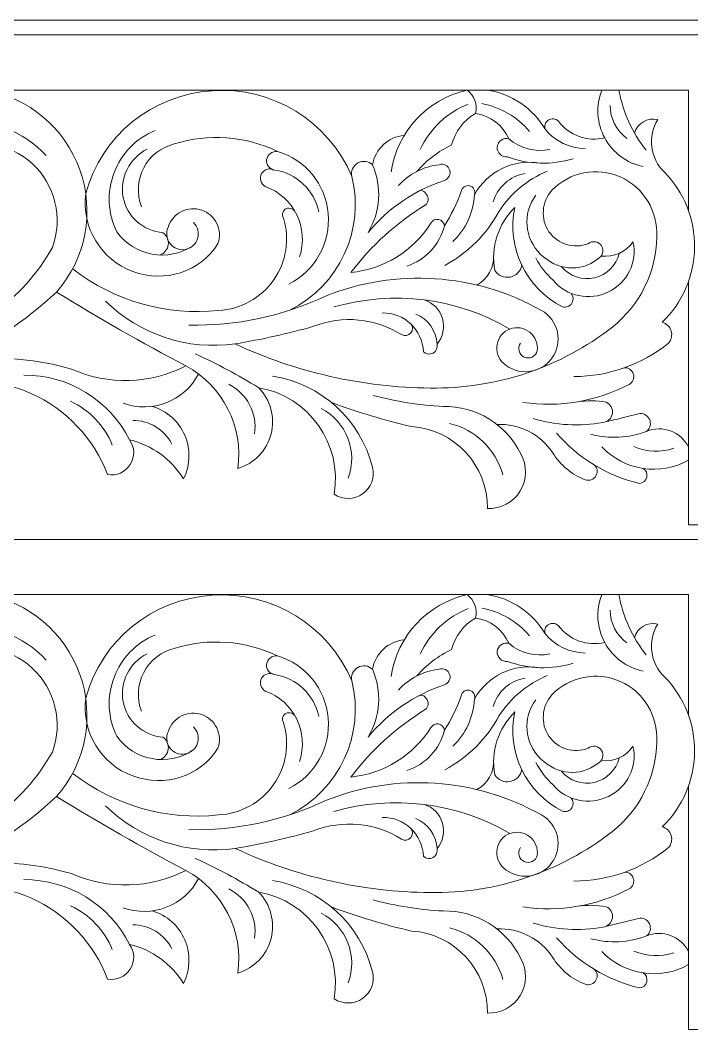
# Model space of a CAD drawing. Header units: millimetres. Extents: x 4332 to 4576, y 671 to 926.
# Drawn here: x 4483.8 to 4529.7, y 856.8 to 926.3 of the extents above; entities that cross this region are included whole.
import ezdxf

# ---------------------------------------------------------------- set-up
doc = ezdxf.new("R2010")
doc.units = ezdxf.units.MM
doc.header["$MEASUREMENT"] = 0
doc.layers.add('SITARA ALL', color=18, linetype='Continuous', true_color=0x000000)

msp = doc.modelspace()

# ---------------------------------------------------------------- linework, layer by layer
at = {"layer": 'SITARA ALL', "lineweight": 9}
for points, knots in [([(4332.3, 926.328), (4332.3, 926.328), (4576.3, 926.328), (4576.3, 926.328), (4576.3, 926.328), (4576.3, 804.328), (4576.3, 804.328), (4576.3, 804.328), (4332.3, 804.328), (4332.3, 804.328), (4332.3, 804.328), (4332.3, 926.328), (4332.3, 926.328)], [0, 0, 0, 0, 0.25, 0.25, 0.25, 0.5, 0.5, 0.5, 0.75, 0.75, 0.75, 1, 1, 1, 1]), ([(4529.529, 908.499), (4529.529, 908.499), (4529.529, 891.837), (4529.529, 891.837), (4529.529, 891.837), (4533.299, 891.837), (4533.299, 891.837), (4533.299, 891.837), (4533.299, 925.328), (4533.299, 925.328), (4533.299, 925.328), (4463.583, 925.328), (4463.583, 925.328), (4463.583, 925.328), (4433.299, 925.328), (4433.299, 925.328), (4433.299, 925.328), (4403.015, 925.328), (4403.015, 925.328), (4403.015, 925.328), (4333.3, 925.328), (4333.3, 925.328), (4333.3, 925.328), (4333.3, 891.837), (4333.3, 891.837), (4333.3, 891.837), (4337.069, 891.837), (4337.069, 891.837), (4337.069, 891.837), (4337.069, 908.499), (4337.069, 908.499)], [0, 0, 0, 0, 0.090909, 0.090909, 0.090909, 0.181818, 0.181818, 0.181818, 0.272727, 0.272727, 0.272727, 0.363636, 0.363636, 0.363636, 0.454545, 0.454545, 0.454545, 0.545455, 0.545455, 0.545455, 0.636364, 0.636364, 0.636364, 0.727273, 0.727273, 0.727273, 0.818182, 0.818182, 0.818182, 1, 1, 1, 1]), ([(4529.529, 913.281), (4529.529, 913.281), (4529.529, 921.559), (4529.529, 921.559), (4529.529, 921.559), (4465.192, 921.559), (4465.192, 921.559), (4463.043, 921.832), (4460.903, 920.996), (4459.511, 919.336)], [0, 0, 0, 0, 0.25, 0.25, 0.25, 0.5, 0.5, 0.5, 1, 1, 1, 1]), ([(4479.094, 902.918), (4481.736, 904.14), (4484.17, 905.77), (4486.305, 907.749), (4488.311, 910.039), (4488.921, 913.235), (4487.899, 916.103), (4486.877, 918.97), (4484.416, 921.054), (4481.414, 921.559), (4480.396, 921.663), (4479.377, 921.379), (4478.56, 920.762), (4476.282, 918.923), (4473.231, 918.348), (4470.439, 919.229), (4470.243, 919.344), (4469.993, 919.306), (4469.841, 919.137), (4469.689, 918.968), (4469.668, 918.726), (4469.804, 918.543), (4470.824, 917.948), (4472.047, 917.81), (4473.175, 918.162)], [0, 0, 0, 0, 0.111111, 0.111111, 0.111111, 0.222222, 0.222222, 0.222222, 0.333333, 0.333333, 0.333333, 0.444444, 0.444444, 0.444444, 0.555556, 0.555556, 0.555556, 0.666667, 0.666667, 0.666667, 0.777778, 0.777778, 0.777778, 1, 1, 1, 1]), ([(4509.678, 915.03), (4510.407, 915.828), (4511.401, 916.336), (4512.476, 916.459), (4512.769, 916.555), (4513.085, 916.397), (4513.185, 916.106), (4513.286, 915.814), (4513.116, 915.49), (4512.826, 915.384), (4510.785, 914.715), (4508.977, 913.48), (4507.611, 911.822), (4508.453, 913.226), (4508.565, 914.95), (4507.911, 916.45), (4507.641, 916.713), (4507.23, 916.764), (4506.904, 916.576), (4506.578, 916.387), (4506.414, 916.018), (4506.506, 915.654), (4504.896, 919.449), (4501.054, 921.804), (4496.941, 921.517), (4492.828, 921.23), (4489.377, 918.462), (4488.311, 914.479), (4487.999, 912.17), (4489.338, 909.955), (4491.529, 909.16), (4493.719, 908.364), (4496.098, 909.094), (4497.342, 911.065), (4497.499, 911.516), (4497.47, 912.011), (4497.261, 912.441), (4497.052, 912.87), (4496.682, 913.198), (4496.23, 913.352), (4495.778, 913.506), (4495.283, 913.473), (4494.855, 913.26), (4494.427, 913.048), (4494.103, 912.675), (4493.953, 912.222), (4493.767, 911.857), (4493.803, 911.419), (4494.046, 911.09), (4494.288, 910.76), (4494.691, 910.595), (4495.094, 910.664), (4495.497, 910.734), (4495.827, 911.024), (4495.946, 911.416), (4496.065, 911.807), (4495.957, 912.228), (4495.66, 912.51)], [0, 0, 0, 0, 0.05, 0.05, 0.05, 0.1, 0.1, 0.1, 0.15, 0.15, 0.15, 0.2, 0.2, 0.2, 0.25, 0.25, 0.25, 0.3, 0.3, 0.3, 0.35, 0.35, 0.35, 0.4, 0.4, 0.4, 0.45, 0.45, 0.45, 0.5, 0.5, 0.5, 0.55, 0.55, 0.55, 0.6, 0.6, 0.6, 0.65, 0.65, 0.65, 0.7, 0.7, 0.7, 0.75, 0.75, 0.75, 0.8, 0.8, 0.8, 0.85, 0.85, 0.85, 0.9, 0.9, 0.9, 1, 1, 1, 1]), ([(4509.186, 915.965), (4509.594, 918.72), (4511.657, 920.942), (4514.373, 921.559), (4514.872, 921.192), (4515.1, 920.559), (4514.95, 919.958), (4514.142, 919.488), (4513.556, 918.714), (4513.323, 917.808), (4512.414, 917.376), (4511.606, 916.759), (4510.947, 915.998)], [0, 0, 0, 0, 0.2, 0.2, 0.2, 0.4, 0.4, 0.4, 0.6, 0.6, 0.6, 1, 1, 1, 1]), ([(4523.593, 921.559), (4523.173, 920.493), (4523.244, 919.296), (4523.789, 918.287), (4524.333, 917.279), (4525.288, 916.564), (4526.411, 916.332)], [0, 0, 0, 0, 0.333333, 0.333333, 0.333333, 1, 1, 1, 1]), ([(4485.594, 917.084), (4484.04, 918.752), (4481.804, 919.611), (4479.533, 919.411), (4477.262, 919.212), (4475.218, 917.99), (4473.978, 916.076)], [0, 0, 0, 0, 0.333333, 0.333333, 0.333333, 1, 1, 1, 1]), ([(4523.786, 918.29), (4522.597, 918.005), (4521.352, 918.454), (4520.618, 919.43), (4520.437, 919.617), (4520.149, 919.647), (4519.933, 919.503), (4519.717, 919.359), (4519.628, 919.099), (4519.731, 918.861), (4520.408, 918.055), (4521.401, 917.582), (4522.454, 917.565)], [0, 0, 0, 0, 0.2, 0.2, 0.2, 0.4, 0.4, 0.4, 0.6, 0.6, 0.6, 1, 1, 1, 1]), ([(4521.684, 901.973), (4524.037, 901.98), (4526.316, 902.786), (4528.149, 904.259), (4528.352, 904.487), (4528.421, 904.803), (4528.332, 905.094), (4528.243, 905.386), (4528.012, 905.609), (4527.717, 905.684), (4529.108, 907.02), (4529.906, 908.857), (4529.935, 910.785), (4529.963, 912.714), (4529.224, 914.566), (4527.873, 915.942), (4526.898, 916.889), (4526.707, 918.385), (4527.41, 919.548), (4526.718, 919.708), (4526.021, 919.302), (4525.821, 918.62)], [0, 0, 0, 0, 0.125, 0.125, 0.125, 0.25, 0.25, 0.25, 0.375, 0.375, 0.375, 0.5, 0.5, 0.5, 0.625, 0.625, 0.625, 0.75, 0.75, 0.75, 1, 1, 1, 1]), ([(4493.041, 918.795), (4491.745, 918.258), (4490.729, 917.209), (4490.234, 915.896), (4489.738, 914.584), (4489.804, 913.132), (4490.422, 911.872), (4491.619, 910.204), (4493.919, 909.781), (4495.628, 910.919)], [0, 0, 0, 0, 0.25, 0.25, 0.25, 0.5, 0.5, 0.5, 1, 1, 1, 1]), ([(4504.234, 913.234), (4503.929, 914.725), (4502.725, 915.865), (4501.219, 916.086), (4500.872, 916.138), (4500.63, 916.455), (4500.671, 916.803), (4500.712, 917.15), (4501.062, 917.398), (4501.411, 917.367), (4499.207, 918.426), (4496.686, 918.609), (4494.353, 917.88), (4493.453, 917.655), (4492.694, 917.056), (4492.265, 916.235), (4491.836, 915.413), (4491.777, 914.452), (4492.107, 913.586)], [0, 0, 0, 0, 0.142857, 0.142857, 0.142857, 0.285714, 0.285714, 0.285714, 0.428571, 0.428571, 0.428571, 0.571429, 0.571429, 0.571429, 0.714286, 0.714286, 0.714286, 1, 1, 1, 1]), ([(4476.986, 911.268), (4477.657, 909.963), (4479.167, 909.327), (4480.569, 909.758), (4481.972, 910.188), (4482.876, 911.449), (4482.7, 912.906), (4481.691, 912.974), (4480.684, 912.764), (4479.786, 912.298), (4479.997, 912.409), (4480.108, 912.648), (4480.057, 912.881), (4480.006, 913.114), (4479.813, 913.283), (4479.575, 913.295), (4478.548, 913.271), (4477.652, 913.986), (4477.448, 914.993), (4477.243, 915.999), (4477.873, 917.038), (4478.827, 917.417), (4480.762, 918.328), (4483.056, 917.982), (4484.636, 916.54), (4486.216, 915.098), (4486.757, 912.808), (4486.026, 910.798), (4483.996, 907.224), (4480.537, 904.684), (4476.52, 903.815)], [0, 0, 0, 0, 0.090909, 0.090909, 0.090909, 0.181818, 0.181818, 0.181818, 0.272727, 0.272727, 0.272727, 0.363636, 0.363636, 0.363636, 0.454545, 0.454545, 0.454545, 0.545455, 0.545455, 0.545455, 0.636364, 0.636364, 0.636364, 0.727273, 0.727273, 0.727273, 0.818182, 0.818182, 0.818182, 1, 1, 1, 1]), ([(4520.046, 917.501), (4519.046, 917.3), (4518.008, 917.568), (4517.229, 918.228), (4517.048, 918.276), (4516.855, 918.241), (4516.703, 918.133), (4516.55, 918.024), (4516.454, 917.855), (4516.439, 917.668), (4516.425, 917.482), (4516.495, 917.299), (4516.629, 917.168), (4516.764, 917.038), (4516.948, 916.974), (4517.134, 916.995), (4518.578, 916.46), (4520.157, 916.416), (4521.629, 916.868)], [0, 0, 0, 0, 0.142857, 0.142857, 0.142857, 0.285714, 0.285714, 0.285714, 0.428571, 0.428571, 0.428571, 0.571429, 0.571429, 0.571429, 0.714286, 0.714286, 0.714286, 1, 1, 1, 1]), ([(4493.386, 910.284), (4493.688, 910.398), (4493.902, 910.669), (4493.943, 910.989), (4493.983, 911.309), (4493.848, 911.623), (4493.584, 911.809), (4492.238, 911.912), (4491.125, 912.9), (4490.862, 914.224), (4490.599, 915.549), (4491.294, 916.908), (4492.498, 917.519)], [0, 0, 0, 0, 0.2, 0.2, 0.2, 0.4, 0.4, 0.4, 0.6, 0.6, 0.6, 1, 1, 1, 1]), ([(4502.181, 908.299), (4503.985, 909.196), (4505.055, 911.108), (4504.876, 913.115), (4504.697, 915.122), (4503.345, 916.803), (4501.411, 917.367)], [0, 0, 0, 0, 0.333333, 0.333333, 0.333333, 1, 1, 1, 1]), ([(4519.371, 916.561), (4517.567, 916.871), (4515.765, 916.01), (4514.876, 914.409), (4514.822, 913.189), (4514.295, 912.037), (4513.407, 911.198)], [0, 0, 0, 0, 0.333333, 0.333333, 0.333333, 1, 1, 1, 1]), ([(4519.068, 914.373), (4518.152, 913.13), (4518.298, 911.401), (4519.409, 910.328), (4520.52, 909.256), (4522.097, 909.055), (4523.307, 910.015), (4523.468, 910.089), (4523.589, 910.23), (4523.64, 910.4), (4523.69, 910.57), (4523.666, 910.753), (4523.572, 910.904), (4523.478, 911.054), (4523.323, 911.157), (4523.148, 911.186), (4522.973, 911.216), (4522.794, 911.169), (4522.657, 911.057), (4521.682, 910.68), (4520.575, 911.018), (4519.978, 911.876), (4519.381, 912.733), (4519.48, 913.925), (4520.171, 914.709), (4521.388, 915.961), (4523.254, 916.326), (4524.853, 915.624), (4526.451, 914.921), (4527.442, 913.26), (4527.342, 911.517), (4527.307, 909.116), (4526.195, 906.855), (4524.315, 905.36), (4520.759, 902.59), (4516.36, 901.118), (4511.853, 901.188), (4507.241, 901.232), (4502.691, 902.264), (4498.511, 904.211), (4500.321, 904.506), (4502.113, 904.906), (4503.876, 905.409), (4505.861, 906.184), (4508.098, 905.973), (4509.904, 904.842), (4510.115, 904.714), (4510.387, 904.763), (4510.539, 904.957), (4510.691, 905.151), (4510.699, 905.4), (4510.524, 905.573)], [0, 0, 0, 0, 0.055556, 0.055556, 0.055556, 0.111111, 0.111111, 0.111111, 0.166667, 0.166667, 0.166667, 0.222222, 0.222222, 0.222222, 0.277778, 0.277778, 0.277778, 0.333333, 0.333333, 0.333333, 0.388889, 0.388889, 0.388889, 0.444444, 0.444444, 0.444444, 0.5, 0.5, 0.5, 0.555556, 0.555556, 0.555556, 0.611111, 0.611111, 0.611111, 0.666667, 0.666667, 0.666667, 0.722222, 0.722222, 0.722222, 0.777778, 0.777778, 0.777778, 0.833333, 0.833333, 0.833333, 0.888889, 0.888889, 0.888889, 1, 1, 1, 1]), ([(4502.919, 910.157), (4503.578, 912.132), (4502.539, 914.269), (4500.577, 914.964), (4500.426, 915.048), (4500.315, 915.189), (4500.269, 915.355), (4500.223, 915.521), (4500.245, 915.699), (4500.331, 915.849), (4500.417, 915.999), (4500.558, 916.108), (4500.725, 916.153), (4500.892, 916.197), (4501.07, 916.173), (4501.219, 916.086)], [0, 0, 0, 0, 0.166667, 0.166667, 0.166667, 0.333333, 0.333333, 0.333333, 0.5, 0.5, 0.5, 0.666667, 0.666667, 0.666667, 1, 1, 1, 1]), ([(4512.859, 909.575), (4514.433, 910.424), (4515.724, 911.714), (4516.572, 913.289), (4517.371, 914.502), (4518.511, 915.452), (4519.848, 916.019)], [0, 0, 0, 0, 0.333333, 0.333333, 0.333333, 1, 1, 1, 1]), ([(4510.268, 909.53), (4511.538, 909.948), (4512.505, 910.987), (4512.828, 912.285), (4512.804, 912.498), (4512.644, 912.672), (4512.434, 912.713), (4512.223, 912.754), (4512.013, 912.659), (4511.91, 912.47), (4510.701, 910.558), (4508.677, 909.308), (4506.426, 909.082), (4507.821, 910.925), (4509.55, 912.49), (4511.522, 913.696), (4511.743, 913.877), (4511.782, 914.201), (4511.609, 914.429), (4511.436, 914.657), (4511.256, 914.778), (4511.021, 914.614)], [0, 0, 0, 0, 0.125, 0.125, 0.125, 0.25, 0.25, 0.25, 0.375, 0.375, 0.375, 0.5, 0.5, 0.5, 0.625, 0.625, 0.625, 0.75, 0.75, 0.75, 1, 1, 1, 1]), ([(4514.876, 914.409), (4514.921, 914.533), (4514.911, 914.67), (4514.849, 914.786), (4514.787, 914.903), (4514.679, 914.987), (4514.551, 915.018), (4514.423, 915.049), (4514.288, 915.024), (4514.179, 914.95), (4514.071, 914.875), (4513.999, 914.758), (4513.982, 914.627), (4513.684, 913.807), (4513.297, 913.021), (4512.828, 912.285)], [0, 0, 0, 0, 0.166667, 0.166667, 0.166667, 0.333333, 0.333333, 0.333333, 0.5, 0.5, 0.5, 0.666667, 0.666667, 0.666667, 1, 1, 1, 1]), ([(4487.446, 909.313), (4490.271, 907.124), (4493.831, 906.114), (4497.384, 906.497), (4498.891, 906.572), (4500.278, 907.337), (4501.146, 908.571), (4502.013, 909.805), (4502.266, 911.361), (4501.827, 912.803), (4501.699, 913.007), (4501.75, 913.274), (4501.945, 913.415), (4502.139, 913.556), (4502.444, 913.475), (4502.597, 913.289)], [0, 0, 0, 0, 0.166667, 0.166667, 0.166667, 0.333333, 0.333333, 0.333333, 0.5, 0.5, 0.5, 0.666667, 0.666667, 0.666667, 1, 1, 1, 1]), ([(4518.12, 909.589), (4518.047, 909.179), (4517.729, 908.856), (4517.321, 908.776), (4516.912, 908.696), (4516.491, 908.882), (4516.269, 909.235), (4515.981, 910.809), (4516.497, 912.424), (4517.644, 913.541), (4517.065, 910.797), (4518.403, 908.01), (4520.907, 906.749), (4521.147, 906.675), (4521.407, 906.772), (4521.54, 906.984), (4521.674, 907.197), (4521.654, 907.466), (4521.484, 907.65)], [0, 0, 0, 0, 0.142857, 0.142857, 0.142857, 0.285714, 0.285714, 0.285714, 0.428571, 0.428571, 0.428571, 0.571429, 0.571429, 0.571429, 0.714286, 0.714286, 0.714286, 1, 1, 1, 1]), ([(4519.079, 910.086), (4519.375, 909.507), (4519.774, 908.988), (4520.258, 908.555), (4521.187, 907.45), (4522.75, 907.123), (4524.043, 907.763), (4525.336, 908.403), (4526.038, 909.781), (4525.722, 911.188), (4525.241, 910.478), (4524.399, 910.101), (4523.549, 910.214)], [0, 0, 0, 0, 0.2, 0.2, 0.2, 0.4, 0.4, 0.4, 0.6, 0.6, 0.6, 1, 1, 1, 1]), ([(4520.839, 909.477), (4521.388, 908.82), (4522.26, 908.529), (4523.094, 908.725), (4523.927, 908.921), (4524.576, 909.559), (4524.774, 910.392)], [0, 0, 0, 0, 0.333333, 0.333333, 0.333333, 1, 1, 1, 1]), ([(4518.03, 904.261), (4517.918, 904.105), (4517.881, 903.907), (4517.93, 903.722), (4517.979, 903.536), (4518.108, 903.383), (4518.282, 903.302), (4518.456, 903.222), (4518.658, 903.224), (4518.831, 903.307), (4519.003, 903.391), (4519.13, 903.546), (4519.176, 903.732), (4519.24, 904.217), (4519.046, 904.701), (4518.663, 905.006), (4518.281, 905.312), (4517.771, 905.396), (4517.312, 905.225), (4516.853, 905.055), (4516.517, 904.657), (4516.426, 904.176), (4516.336, 903.695), (4516.501, 903.205), (4516.866, 902.879), (4517.34, 902.453), (4517.972, 902.249), (4518.606, 902.318), (4519.239, 902.386), (4519.811, 902.718), (4520.183, 903.236), (4520.554, 903.753), (4520.688, 904.404), (4520.551, 905.026), (4520.413, 905.648), (4520.021, 906.181), (4519.466, 906.493), (4514.944, 909.043), (4509.515, 909.406), (4504.696, 907.475), (4501.777, 906.101), (4498.579, 905.423), (4495.354, 905.492)], [0, 0, 0, 0, 0.066667, 0.066667, 0.066667, 0.133333, 0.133333, 0.133333, 0.2, 0.2, 0.2, 0.266667, 0.266667, 0.266667, 0.333333, 0.333333, 0.333333, 0.4, 0.4, 0.4, 0.466667, 0.466667, 0.466667, 0.533333, 0.533333, 0.533333, 0.6, 0.6, 0.6, 0.666667, 0.666667, 0.666667, 0.733333, 0.733333, 0.733333, 0.8, 0.8, 0.8, 0.866667, 0.866667, 0.866667, 1, 1, 1, 1]), ([(4512.327, 904.196), (4512.734, 904.68), (4512.872, 905.335), (4512.693, 905.942), (4512.515, 906.549), (4512.05, 907.024), (4511.446, 907.211)], [0, 0, 0, 0, 0.333333, 0.333333, 0.333333, 1, 1, 1, 1]), ([(4508.579, 906.323), (4510.079, 906.354), (4511.328, 905.175), (4511.388, 903.675), (4511.565, 903.497), (4511.839, 903.459), (4512.058, 903.582), (4512.277, 903.706), (4512.388, 903.952), (4512.327, 904.196), (4512.276, 905.106), (4511.707, 905.906), (4510.862, 906.251)], [0, 0, 0, 0, 0.2, 0.2, 0.2, 0.4, 0.4, 0.4, 0.6, 0.6, 0.6, 1, 1, 1, 1]), ([(4501.063, 902.009), (4504.389, 901.491), (4507.085, 899.034), (4507.913, 895.771), (4508.082, 895.084), (4507.814, 894.363), (4507.236, 893.953), (4506.659, 893.544), (4505.877, 893.537), (4505.285, 893.924), (4505.869, 897.364), (4503.565, 900.626), (4500.126, 901.215), (4500.942, 900.383), (4501.264, 899.184), (4500.976, 898.054), (4500.687, 896.924), (4499.819, 896.024), (4498.704, 895.684), (4499.099, 898.537), (4497.685, 901.333), (4495.152, 902.702), (4492.71, 901.454), (4489.834, 901.374), (4487.326, 902.483), (4483.876, 903.504), (4480.199, 903.451), (4476.781, 902.327)], [0, 0, 0, 0, 0.1, 0.1, 0.1, 0.2, 0.2, 0.2, 0.3, 0.3, 0.3, 0.4, 0.4, 0.4, 0.5, 0.5, 0.5, 0.6, 0.6, 0.6, 0.7, 0.7, 0.7, 0.8, 0.8, 0.8, 1, 1, 1, 1]), ([(4518.189, 900.205), (4520.682, 899.841), (4523.225, 900.273), (4525.457, 901.441), (4525.715, 901.578), (4525.837, 901.881), (4525.745, 902.158), (4525.654, 902.435), (4525.4, 902.61), (4525.111, 902.566)], [0, 0, 0, 0, 0.25, 0.25, 0.25, 0.5, 0.5, 0.5, 1, 1, 1, 1]), ([(4456.912, 898.628), (4461.337, 899.084), (4465.754, 897.661), (4469.083, 894.71), (4469.266, 894.629), (4469.477, 894.64), (4469.65, 894.741), (4469.823, 894.841), (4469.937, 895.017), (4469.957, 895.216), (4470.602, 894.406), (4471.548, 893.892), (4472.579, 893.792), (4473.61, 893.692), (4474.633, 894.01), (4475.422, 894.681), (4473.82, 897.001), (4471.321, 898.542), (4468.528, 898.931), (4469.552, 899.472), (4470.707, 899.716), (4471.862, 899.636), (4475.291, 899.915), (4478.401, 897.612), (4479.141, 894.252), (4480.54, 895.172), (4481.141, 896.921), (4480.603, 898.507), (4480.065, 900.093), (4478.591, 901.119), (4476.921, 900.998), (4479.385, 901.959), (4482.13, 901.895), (4484.547, 900.821), (4486.963, 899.748), (4488.856, 897.741), (4489.795, 895.269), (4490.404, 895.163), (4491.017, 895.436), (4491.345, 895.96), (4491.673, 896.484), (4491.657, 897.145), (4491.295, 897.646), (4492.83, 897.286), (4494.158, 896.324), (4494.978, 894.977), (4495.452, 895.907), (4495.487, 896.999), (4495.074, 897.958), (4494.662, 898.917), (4493.85, 899.64), (4492.849, 899.935)], [0, 0, 0, 0, 0.055556, 0.055556, 0.055556, 0.111111, 0.111111, 0.111111, 0.166667, 0.166667, 0.166667, 0.222222, 0.222222, 0.222222, 0.277778, 0.277778, 0.277778, 0.333333, 0.333333, 0.333333, 0.388889, 0.388889, 0.388889, 0.444444, 0.444444, 0.444444, 0.5, 0.5, 0.5, 0.555556, 0.555556, 0.555556, 0.611111, 0.611111, 0.611111, 0.666667, 0.666667, 0.666667, 0.722222, 0.722222, 0.722222, 0.777778, 0.777778, 0.777778, 0.833333, 0.833333, 0.833333, 0.888889, 0.888889, 0.888889, 1, 1, 1, 1]), ([(4507.961, 900.682), (4509.524, 900.269), (4511.125, 900.017), (4512.739, 899.929), (4514.989, 899.981), (4517.063, 898.713), (4518.045, 896.688), (4518.493, 895.898), (4518.48, 894.928), (4518.009, 894.151), (4517.538, 893.375), (4516.674, 892.914), (4515.766, 892.947), (4515.801, 895.899), (4513.529, 898.362), (4510.584, 898.558), (4508.721, 898.986), (4506.888, 899.536), (4505.097, 900.204)], [0, 0, 0, 0, 0.142857, 0.142857, 0.142857, 0.285714, 0.285714, 0.285714, 0.428571, 0.428571, 0.428571, 0.571429, 0.571429, 0.571429, 0.714286, 0.714286, 0.714286, 1, 1, 1, 1]), ([(4518.899, 899.1), (4520.446, 898.64), (4522.079, 898.547), (4523.669, 898.829), (4523.999, 898.865), (4524.263, 899.119), (4524.312, 899.447), (4524.362, 899.775), (4524.196, 900.09), (4523.892, 900.222), (4523.24, 900.339), (4522.575, 900.349), (4521.92, 900.249)], [0, 0, 0, 0, 0.2, 0.2, 0.2, 0.4, 0.4, 0.4, 0.6, 0.6, 0.6, 1, 1, 1, 1]), ([(4529.529, 897.142), (4529, 898.208), (4527.737, 898.683), (4526.639, 898.226), (4526.896, 898.417), (4526.983, 898.764), (4526.847, 899.054), (4526.71, 899.345), (4526.407, 899.503), (4526.096, 899.427), (4525.35, 899.232), (4524.601, 899.047), (4523.851, 898.871)], [0, 0, 0, 0, 0.2, 0.2, 0.2, 0.4, 0.4, 0.4, 0.6, 0.6, 0.6, 1, 1, 1, 1]), ([(4516.422, 898.703), (4517.941, 898.77), (4519.385, 898.037), (4520.229, 896.772), (4520.745, 895.924), (4521.527, 895.273), (4522.455, 894.92), (4522.734, 894.818), (4523.046, 894.933), (4523.191, 895.192), (4523.337, 895.451), (4523.294, 895.76), (4523.062, 895.945)], [0, 0, 0, 0, 0.2, 0.2, 0.2, 0.4, 0.4, 0.4, 0.6, 0.6, 0.6, 1, 1, 1, 1]), ([(4520.501, 898.101), (4521.984, 896.397), (4523.961, 895.198), (4526.158, 894.672), (4526.403, 894.685), (4526.609, 894.857), (4526.666, 895.095), (4526.723, 895.333), (4526.623, 895.576), (4526.41, 895.697)], [0, 0, 0, 0, 0.25, 0.25, 0.25, 0.5, 0.5, 0.5, 1, 1, 1, 1]), ([(4529.529, 874.008), (4529.529, 874.008), (4529.529, 857.346), (4529.529, 857.346), (4529.529, 857.346), (4533.299, 857.346), (4533.299, 857.346), (4533.299, 857.346), (4533.299, 890.837), (4533.299, 890.837), (4533.299, 890.837), (4463.583, 890.837), (4463.583, 890.837), (4463.583, 890.837), (4433.299, 890.837), (4433.299, 890.837), (4433.299, 890.837), (4403.015, 890.837), (4403.015, 890.837), (4403.015, 890.837), (4333.3, 890.837), (4333.3, 890.837), (4333.3, 890.837), (4333.3, 857.346), (4333.3, 857.346), (4333.3, 857.346), (4337.069, 857.346), (4337.069, 857.346), (4337.069, 857.346), (4337.069, 874.008), (4337.069, 874.008)], [0, 0, 0, 0, 0.090909, 0.090909, 0.090909, 0.181818, 0.181818, 0.181818, 0.272727, 0.272727, 0.272727, 0.363636, 0.363636, 0.363636, 0.454545, 0.454545, 0.454545, 0.545455, 0.545455, 0.545455, 0.636364, 0.636364, 0.636364, 0.727273, 0.727273, 0.727273, 0.818182, 0.818182, 0.818182, 1, 1, 1, 1]), ([(4529.529, 878.79), (4529.529, 878.79), (4529.529, 887.068), (4529.529, 887.068), (4529.529, 887.068), (4465.192, 887.068), (4465.192, 887.068), (4463.043, 887.341), (4460.903, 886.505), (4459.511, 884.845)], [0, 0, 0, 0, 0.25, 0.25, 0.25, 0.5, 0.5, 0.5, 1, 1, 1, 1]), ([(4509.678, 880.539), (4510.407, 881.338), (4511.401, 881.845), (4512.476, 881.968), (4512.769, 882.064), (4513.085, 881.907), (4513.185, 881.615), (4513.286, 881.323), (4513.116, 880.999), (4512.826, 880.894), (4510.785, 880.224), (4508.977, 878.989), (4507.611, 877.332), (4508.453, 878.736), (4508.565, 880.459), (4507.911, 881.96), (4507.641, 882.222), (4507.23, 882.273), (4506.904, 882.085), (4506.578, 881.896), (4506.414, 881.527), (4506.506, 881.163), (4504.896, 884.958), (4501.054, 887.314), (4496.941, 887.026), (4492.828, 886.739), (4489.377, 883.971), (4488.311, 879.988), (4487.999, 877.679), (4489.338, 875.464), (4491.529, 874.669), (4493.719, 873.873), (4496.098, 874.603), (4497.342, 876.574), (4497.499, 877.025), (4497.47, 877.52), (4497.261, 877.95), (4497.052, 878.379), (4496.682, 878.707), (4496.23, 878.861), (4495.778, 879.015), (4495.283, 878.982), (4494.855, 878.769), (4494.427, 878.557), (4494.103, 878.185), (4493.953, 877.731), (4493.767, 877.366), (4493.803, 876.928), (4494.045, 876.599), (4494.288, 876.27), (4494.691, 876.104), (4495.094, 876.173), (4495.497, 876.243), (4495.827, 876.533), (4495.946, 876.925), (4496.065, 877.316), (4495.957, 877.738), (4495.66, 878.02)], [0, 0, 0, 0, 0.05, 0.05, 0.05, 0.1, 0.1, 0.1, 0.15, 0.15, 0.15, 0.2, 0.2, 0.2, 0.25, 0.25, 0.25, 0.3, 0.3, 0.3, 0.35, 0.35, 0.35, 0.4, 0.4, 0.4, 0.45, 0.45, 0.45, 0.5, 0.5, 0.5, 0.55, 0.55, 0.55, 0.6, 0.6, 0.6, 0.65, 0.65, 0.65, 0.7, 0.7, 0.7, 0.75, 0.75, 0.75, 0.8, 0.8, 0.8, 0.85, 0.85, 0.85, 0.9, 0.9, 0.9, 1, 1, 1, 1]), ([(4479.094, 868.427), (4481.736, 869.649), (4484.17, 871.279), (4486.305, 873.259), (4488.311, 875.548), (4488.921, 878.744), (4487.899, 881.612), (4486.877, 884.479), (4484.416, 886.563), (4481.414, 887.068), (4480.396, 887.172), (4479.377, 886.888), (4478.56, 886.271), (4476.282, 884.432), (4473.231, 883.857), (4470.439, 884.738), (4470.243, 884.853), (4469.993, 884.815), (4469.841, 884.646), (4469.689, 884.477), (4469.668, 884.235), (4469.804, 884.053), (4470.824, 883.458), (4472.047, 883.319), (4473.175, 883.671)], [0, 0, 0, 0, 0.111111, 0.111111, 0.111111, 0.222222, 0.222222, 0.222222, 0.333333, 0.333333, 0.333333, 0.444444, 0.444444, 0.444444, 0.555556, 0.555556, 0.555556, 0.666667, 0.666667, 0.666667, 0.777778, 0.777778, 0.777778, 1, 1, 1, 1]), ([(4509.186, 881.474), (4509.594, 884.229), (4511.657, 886.451), (4514.373, 887.068), (4514.872, 886.701), (4515.1, 886.068), (4514.95, 885.467), (4514.142, 884.997), (4513.556, 884.223), (4513.323, 883.317), (4512.414, 882.885), (4511.606, 882.269), (4510.947, 881.507)], [0, 0, 0, 0, 0.2, 0.2, 0.2, 0.4, 0.4, 0.4, 0.6, 0.6, 0.6, 1, 1, 1, 1]), ([(4523.593, 887.068), (4523.173, 886.002), (4523.244, 884.805), (4523.789, 883.796), (4524.333, 882.788), (4525.288, 882.073), (4526.411, 881.841)], [0, 0, 0, 0, 0.333333, 0.333333, 0.333333, 1, 1, 1, 1]), ([(4521.684, 867.483), (4524.037, 867.489), (4526.316, 868.295), (4528.149, 869.769), (4528.352, 869.996), (4528.421, 870.312), (4528.332, 870.603), (4528.243, 870.895), (4528.012, 871.118), (4527.717, 871.193), (4529.108, 872.529), (4529.906, 874.366), (4529.935, 876.294), (4529.963, 878.223), (4529.224, 880.075), (4527.873, 881.451), (4526.898, 882.398), (4526.707, 883.895), (4527.41, 885.058), (4526.718, 885.217), (4526.021, 884.811), (4525.821, 884.129)], [0, 0, 0, 0, 0.125, 0.125, 0.125, 0.25, 0.25, 0.25, 0.375, 0.375, 0.375, 0.5, 0.5, 0.5, 0.625, 0.625, 0.625, 0.75, 0.75, 0.75, 1, 1, 1, 1]), ([(4485.594, 882.594), (4484.04, 884.262), (4481.804, 885.12), (4479.533, 884.92), (4477.262, 884.721), (4475.218, 883.499), (4473.978, 881.585)], [0, 0, 0, 0, 0.333333, 0.333333, 0.333333, 1, 1, 1, 1]), ([(4523.786, 883.799), (4522.597, 883.514), (4521.352, 883.963), (4520.618, 884.939), (4520.437, 885.126), (4520.149, 885.156), (4519.933, 885.012), (4519.717, 884.868), (4519.628, 884.608), (4519.731, 884.37), (4520.408, 883.564), (4521.401, 883.091), (4522.454, 883.074)], [0, 0, 0, 0, 0.2, 0.2, 0.2, 0.4, 0.4, 0.4, 0.6, 0.6, 0.6, 1, 1, 1, 1]), ([(4476.986, 876.777), (4477.657, 875.472), (4479.167, 874.836), (4480.569, 875.267), (4481.972, 875.697), (4482.876, 876.958), (4482.7, 878.415), (4481.691, 878.483), (4480.684, 878.273), (4479.786, 877.807), (4479.997, 877.918), (4480.108, 878.157), (4480.057, 878.39), (4480.006, 878.623), (4479.813, 878.792), (4479.575, 878.804), (4478.548, 878.78), (4477.652, 879.495), (4477.448, 880.502), (4477.243, 881.508), (4477.873, 882.547), (4478.827, 882.926), (4480.762, 883.837), (4483.056, 883.491), (4484.636, 882.049), (4486.216, 880.607), (4486.757, 878.317), (4486.026, 876.307), (4483.996, 872.733), (4480.537, 870.193), (4476.52, 869.325)], [0, 0, 0, 0, 0.090909, 0.090909, 0.090909, 0.181818, 0.181818, 0.181818, 0.272727, 0.272727, 0.272727, 0.363636, 0.363636, 0.363636, 0.454545, 0.454545, 0.454545, 0.545455, 0.545455, 0.545455, 0.636364, 0.636364, 0.636364, 0.727273, 0.727273, 0.727273, 0.818182, 0.818182, 0.818182, 1, 1, 1, 1]), ([(4493.041, 884.304), (4491.745, 883.767), (4490.729, 882.718), (4490.234, 881.406), (4489.738, 880.093), (4489.804, 878.641), (4490.422, 877.381), (4491.619, 875.713), (4493.919, 875.29), (4495.628, 876.428)], [0, 0, 0, 0, 0.25, 0.25, 0.25, 0.5, 0.5, 0.5, 1, 1, 1, 1]), ([(4504.234, 878.743), (4503.929, 880.234), (4502.725, 881.374), (4501.219, 881.595), (4500.872, 881.647), (4500.63, 881.964), (4500.671, 882.312), (4500.712, 882.66), (4501.062, 882.907), (4501.411, 882.877), (4499.207, 883.935), (4496.686, 884.118), (4494.353, 883.389), (4493.453, 883.164), (4492.694, 882.565), (4492.265, 881.744), (4491.836, 880.922), (4491.777, 879.962), (4492.107, 879.095)], [0, 0, 0, 0, 0.142857, 0.142857, 0.142857, 0.285714, 0.285714, 0.285714, 0.428571, 0.428571, 0.428571, 0.571429, 0.571429, 0.571429, 0.714286, 0.714286, 0.714286, 1, 1, 1, 1]), ([(4520.046, 883.01), (4519.046, 882.809), (4518.008, 883.078), (4517.229, 883.737), (4517.048, 883.785), (4516.855, 883.75), (4516.703, 883.642), (4516.55, 883.534), (4516.454, 883.364), (4516.439, 883.177), (4516.425, 882.991), (4516.495, 882.808), (4516.629, 882.677), (4516.764, 882.547), (4516.948, 882.484), (4517.134, 882.504), (4518.578, 881.97), (4520.157, 881.925), (4521.629, 882.377)], [0, 0, 0, 0, 0.142857, 0.142857, 0.142857, 0.285714, 0.285714, 0.285714, 0.428571, 0.428571, 0.428571, 0.571429, 0.571429, 0.571429, 0.714286, 0.714286, 0.714286, 1, 1, 1, 1]), ([(4493.386, 875.793), (4493.688, 875.907), (4493.902, 876.178), (4493.943, 876.498), (4493.983, 876.818), (4493.848, 877.132), (4493.584, 877.318), (4492.238, 877.421), (4491.125, 878.409), (4490.862, 879.733), (4490.599, 881.058), (4491.294, 882.417), (4492.498, 883.028)], [0, 0, 0, 0, 0.2, 0.2, 0.2, 0.4, 0.4, 0.4, 0.6, 0.6, 0.6, 1, 1, 1, 1]), ([(4502.181, 873.808), (4503.985, 874.705), (4505.055, 876.617), (4504.876, 878.624), (4504.697, 880.631), (4503.345, 882.312), (4501.411, 882.877)], [0, 0, 0, 0, 0.333333, 0.333333, 0.333333, 1, 1, 1, 1]), ([(4519.068, 879.882), (4518.152, 878.639), (4518.298, 876.91), (4519.409, 875.838), (4520.52, 874.765), (4522.097, 874.564), (4523.307, 875.524), (4523.468, 875.599), (4523.589, 875.739), (4523.64, 875.909), (4523.69, 876.079), (4523.666, 876.262), (4523.572, 876.413), (4523.478, 876.564), (4523.323, 876.666), (4523.148, 876.696), (4522.973, 876.725), (4522.794, 876.678), (4522.657, 876.566), (4521.682, 876.189), (4520.575, 876.527), (4519.978, 877.385), (4519.381, 878.242), (4519.48, 879.434), (4520.171, 880.218), (4521.388, 881.47), (4523.254, 881.835), (4524.853, 881.133), (4526.451, 880.43), (4527.442, 878.77), (4527.342, 877.026), (4527.307, 874.625), (4526.195, 872.364), (4524.315, 870.869), (4520.759, 868.099), (4516.36, 866.627), (4511.853, 866.697), (4507.241, 866.742), (4502.691, 867.773), (4498.511, 869.72), (4500.321, 870.015), (4502.113, 870.415), (4503.876, 870.918), (4505.861, 871.693), (4508.098, 871.482), (4509.904, 870.351), (4510.115, 870.223), (4510.387, 870.272), (4510.539, 870.466), (4510.691, 870.66), (4510.699, 870.909), (4510.524, 871.082)], [0, 0, 0, 0, 0.055556, 0.055556, 0.055556, 0.111111, 0.111111, 0.111111, 0.166667, 0.166667, 0.166667, 0.222222, 0.222222, 0.222222, 0.277778, 0.277778, 0.277778, 0.333333, 0.333333, 0.333333, 0.388889, 0.388889, 0.388889, 0.444444, 0.444444, 0.444444, 0.5, 0.5, 0.5, 0.555556, 0.555556, 0.555556, 0.611111, 0.611111, 0.611111, 0.666667, 0.666667, 0.666667, 0.722222, 0.722222, 0.722222, 0.777778, 0.777778, 0.777778, 0.833333, 0.833333, 0.833333, 0.888889, 0.888889, 0.888889, 1, 1, 1, 1]), ([(4519.371, 882.071), (4517.567, 882.38), (4515.765, 881.519), (4514.876, 879.918), (4514.822, 878.698), (4514.295, 877.546), (4513.407, 876.707)], [0, 0, 0, 0, 0.333333, 0.333333, 0.333333, 1, 1, 1, 1]), ([(4502.919, 875.667), (4503.578, 877.641), (4502.539, 879.778), (4500.577, 880.473), (4500.426, 880.557), (4500.315, 880.698), (4500.269, 880.864), (4500.223, 881.03), (4500.245, 881.208), (4500.331, 881.358), (4500.417, 881.508), (4500.558, 881.617), (4500.725, 881.662), (4500.892, 881.706), (4501.07, 881.682), (4501.219, 881.595)], [0, 0, 0, 0, 0.166667, 0.166667, 0.166667, 0.333333, 0.333333, 0.333333, 0.5, 0.5, 0.5, 0.666667, 0.666667, 0.666667, 1, 1, 1, 1]), ([(4512.859, 875.084), (4514.433, 875.933), (4515.724, 877.223), (4516.572, 878.798), (4517.371, 880.011), (4518.511, 880.961), (4519.848, 881.528)], [0, 0, 0, 0, 0.333333, 0.333333, 0.333333, 1, 1, 1, 1]), ([(4514.876, 879.918), (4514.921, 880.042), (4514.911, 880.179), (4514.849, 880.296), (4514.787, 880.412), (4514.679, 880.496), (4514.551, 880.527), (4514.423, 880.558), (4514.288, 880.533), (4514.179, 880.459), (4514.071, 880.384), (4513.999, 880.267), (4513.982, 880.136), (4513.684, 879.316), (4513.297, 878.53), (4512.828, 877.794)], [0, 0, 0, 0, 0.166667, 0.166667, 0.166667, 0.333333, 0.333333, 0.333333, 0.5, 0.5, 0.5, 0.666667, 0.666667, 0.666667, 1, 1, 1, 1]), ([(4510.268, 875.039), (4511.538, 875.457), (4512.505, 876.497), (4512.828, 877.794), (4512.804, 878.008), (4512.644, 878.181), (4512.434, 878.222), (4512.223, 878.263), (4512.013, 878.168), (4511.91, 877.979), (4510.701, 876.067), (4508.677, 874.818), (4506.426, 874.591), (4507.821, 876.434), (4509.55, 877.999), (4511.522, 879.205), (4511.743, 879.386), (4511.782, 879.71), (4511.609, 879.938), (4511.436, 880.166), (4511.256, 880.287), (4511.021, 880.123)], [0, 0, 0, 0, 0.125, 0.125, 0.125, 0.25, 0.25, 0.25, 0.375, 0.375, 0.375, 0.5, 0.5, 0.5, 0.625, 0.625, 0.625, 0.75, 0.75, 0.75, 1, 1, 1, 1]), ([(4487.446, 874.822), (4490.271, 872.633), (4493.831, 871.623), (4497.384, 872.006), (4498.891, 872.081), (4500.278, 872.846), (4501.146, 874.08), (4502.013, 875.314), (4502.266, 876.87), (4501.827, 878.313), (4501.699, 878.516), (4501.75, 878.783), (4501.945, 878.924), (4502.139, 879.065), (4502.444, 878.984), (4502.597, 878.799)], [0, 0, 0, 0, 0.166667, 0.166667, 0.166667, 0.333333, 0.333333, 0.333333, 0.5, 0.5, 0.5, 0.666667, 0.666667, 0.666667, 1, 1, 1, 1]), ([(4518.12, 875.099), (4518.047, 874.688), (4517.729, 874.365), (4517.321, 874.285), (4516.912, 874.205), (4516.491, 874.391), (4516.269, 874.744), (4515.981, 876.318), (4516.497, 877.934), (4517.644, 879.05), (4517.065, 876.306), (4518.403, 873.519), (4520.907, 872.258), (4521.147, 872.184), (4521.407, 872.281), (4521.54, 872.493), (4521.674, 872.706), (4521.654, 872.975), (4521.484, 873.159)], [0, 0, 0, 0, 0.142857, 0.142857, 0.142857, 0.285714, 0.285714, 0.285714, 0.428571, 0.428571, 0.428571, 0.571429, 0.571429, 0.571429, 0.714286, 0.714286, 0.714286, 1, 1, 1, 1]), ([(4519.079, 875.595), (4519.375, 875.016), (4519.775, 874.497), (4520.258, 874.064), (4521.187, 872.959), (4522.75, 872.632), (4524.043, 873.272), (4525.336, 873.912), (4526.038, 875.29), (4525.722, 876.698), (4525.241, 875.987), (4524.399, 875.61), (4523.549, 875.723)], [0, 0, 0, 0, 0.2, 0.2, 0.2, 0.4, 0.4, 0.4, 0.6, 0.6, 0.6, 1, 1, 1, 1]), ([(4520.839, 874.986), (4521.388, 874.329), (4522.26, 874.038), (4523.094, 874.234), (4523.927, 874.43), (4524.576, 875.068), (4524.774, 875.901)], [0, 0, 0, 0, 0.333333, 0.333333, 0.333333, 1, 1, 1, 1]), ([(4518.03, 869.77), (4517.918, 869.614), (4517.881, 869.417), (4517.93, 869.231), (4517.979, 869.045), (4518.108, 868.892), (4518.282, 868.811), (4518.456, 868.731), (4518.658, 868.733), (4518.83, 868.816), (4519.003, 868.9), (4519.13, 869.055), (4519.176, 869.241), (4519.24, 869.726), (4519.046, 870.21), (4518.663, 870.515), (4518.281, 870.821), (4517.771, 870.905), (4517.312, 870.735), (4516.853, 870.564), (4516.517, 870.166), (4516.426, 869.685), (4516.336, 869.204), (4516.501, 868.714), (4516.866, 868.388), (4517.34, 867.962), (4517.972, 867.758), (4518.606, 867.827), (4519.239, 867.895), (4519.811, 868.227), (4520.183, 868.745), (4520.554, 869.262), (4520.688, 869.913), (4520.551, 870.535), (4520.413, 871.157), (4520.021, 871.69), (4519.466, 872.002), (4514.944, 874.553), (4509.515, 874.915), (4504.696, 872.984), (4501.777, 871.61), (4498.579, 870.932), (4495.354, 871.001)], [0, 0, 0, 0, 0.066667, 0.066667, 0.066667, 0.133333, 0.133333, 0.133333, 0.2, 0.2, 0.2, 0.266667, 0.266667, 0.266667, 0.333333, 0.333333, 0.333333, 0.4, 0.4, 0.4, 0.466667, 0.466667, 0.466667, 0.533333, 0.533333, 0.533333, 0.6, 0.6, 0.6, 0.666667, 0.666667, 0.666667, 0.733333, 0.733333, 0.733333, 0.8, 0.8, 0.8, 0.866667, 0.866667, 0.866667, 1, 1, 1, 1]), ([(4512.327, 869.705), (4512.734, 870.189), (4512.872, 870.844), (4512.693, 871.451), (4512.515, 872.058), (4512.05, 872.533), (4511.446, 872.72)], [0, 0, 0, 0, 0.333333, 0.333333, 0.333333, 1, 1, 1, 1]), ([(4508.579, 871.832), (4510.079, 871.863), (4511.328, 870.684), (4511.388, 869.185), (4511.565, 869.006), (4511.839, 868.968), (4512.058, 869.091), (4512.277, 869.215), (4512.388, 869.461), (4512.327, 869.705), (4512.276, 870.616), (4511.707, 871.415), (4510.862, 871.76)], [0, 0, 0, 0, 0.2, 0.2, 0.2, 0.4, 0.4, 0.4, 0.6, 0.6, 0.6, 1, 1, 1, 1]), ([(4501.063, 867.518), (4504.389, 867), (4507.085, 864.543), (4507.913, 861.28), (4508.082, 860.593), (4507.814, 859.872), (4507.236, 859.462), (4506.659, 859.053), (4505.877, 859.046), (4505.285, 859.433), (4505.869, 862.873), (4503.565, 866.135), (4500.126, 866.725), (4500.942, 865.892), (4501.264, 864.693), (4500.976, 863.563), (4500.687, 862.433), (4499.819, 861.533), (4498.704, 861.193), (4499.099, 864.046), (4497.685, 866.842), (4495.152, 868.211), (4492.71, 866.963), (4489.834, 866.883), (4487.326, 867.992), (4483.876, 869.014), (4480.199, 868.96), (4476.781, 867.837)], [0, 0, 0, 0, 0.1, 0.1, 0.1, 0.2, 0.2, 0.2, 0.3, 0.3, 0.3, 0.4, 0.4, 0.4, 0.5, 0.5, 0.5, 0.6, 0.6, 0.6, 0.7, 0.7, 0.7, 0.8, 0.8, 0.8, 1, 1, 1, 1]), ([(4518.189, 865.714), (4520.682, 865.35), (4523.225, 865.782), (4525.457, 866.95), (4525.715, 867.087), (4525.837, 867.39), (4525.745, 867.667), (4525.654, 867.945), (4525.4, 868.119), (4525.111, 868.076)], [0, 0, 0, 0, 0.25, 0.25, 0.25, 0.5, 0.5, 0.5, 1, 1, 1, 1]), ([(4456.912, 864.137), (4461.337, 864.593), (4465.754, 863.171), (4469.083, 860.219), (4469.266, 860.138), (4469.477, 860.149), (4469.65, 860.25), (4469.823, 860.35), (4469.937, 860.526), (4469.957, 860.726), (4470.602, 859.915), (4471.548, 859.402), (4472.579, 859.301), (4473.61, 859.201), (4474.633, 859.519), (4475.422, 860.19), (4473.82, 862.51), (4471.321, 864.051), (4468.528, 864.44), (4469.552, 864.981), (4470.707, 865.225), (4471.862, 865.145), (4475.291, 865.424), (4478.401, 863.121), (4479.141, 859.761), (4480.54, 860.681), (4481.141, 862.43), (4480.603, 864.016), (4480.065, 865.602), (4478.591, 866.628), (4476.921, 866.508), (4479.385, 867.468), (4482.13, 867.404), (4484.547, 866.33), (4486.963, 865.257), (4488.856, 863.25), (4489.795, 860.779), (4490.404, 860.672), (4491.017, 860.945), (4491.345, 861.469), (4491.673, 861.993), (4491.657, 862.654), (4491.295, 863.155), (4492.83, 862.795), (4494.158, 861.833), (4494.978, 860.486), (4495.452, 861.416), (4495.487, 862.508), (4495.074, 863.467), (4494.662, 864.426), (4493.85, 865.149), (4492.849, 865.444)], [0, 0, 0, 0, 0.055556, 0.055556, 0.055556, 0.111111, 0.111111, 0.111111, 0.166667, 0.166667, 0.166667, 0.222222, 0.222222, 0.222222, 0.277778, 0.277778, 0.277778, 0.333333, 0.333333, 0.333333, 0.388889, 0.388889, 0.388889, 0.444444, 0.444444, 0.444444, 0.5, 0.5, 0.5, 0.555556, 0.555556, 0.555556, 0.611111, 0.611111, 0.611111, 0.666667, 0.666667, 0.666667, 0.722222, 0.722222, 0.722222, 0.777778, 0.777778, 0.777778, 0.833333, 0.833333, 0.833333, 0.888889, 0.888889, 0.888889, 1, 1, 1, 1]), ([(4507.961, 866.191), (4509.524, 865.778), (4511.125, 865.526), (4512.739, 865.439), (4514.989, 865.491), (4517.063, 864.222), (4518.045, 862.197), (4518.493, 861.407), (4518.48, 860.437), (4518.009, 859.661), (4517.538, 858.884), (4516.674, 858.424), (4515.766, 858.456), (4515.801, 861.408), (4513.529, 863.871), (4510.584, 864.067), (4508.721, 864.495), (4506.888, 865.045), (4505.097, 865.713)], [0, 0, 0, 0, 0.142857, 0.142857, 0.142857, 0.285714, 0.285714, 0.285714, 0.428571, 0.428571, 0.428571, 0.571429, 0.571429, 0.571429, 0.714286, 0.714286, 0.714286, 1, 1, 1, 1]), ([(4518.899, 864.609), (4520.446, 864.149), (4522.079, 864.056), (4523.669, 864.338), (4523.999, 864.374), (4524.263, 864.628), (4524.312, 864.956), (4524.362, 865.284), (4524.196, 865.599), (4523.892, 865.731), (4523.24, 865.849), (4522.574, 865.858), (4521.92, 865.758)], [0, 0, 0, 0, 0.2, 0.2, 0.2, 0.4, 0.4, 0.4, 0.6, 0.6, 0.6, 1, 1, 1, 1]), ([(4529.529, 862.652), (4529, 863.717), (4527.737, 864.192), (4526.639, 863.735), (4526.896, 863.926), (4526.983, 864.273), (4526.847, 864.563), (4526.71, 864.854), (4526.407, 865.012), (4526.096, 864.936), (4525.35, 864.741), (4524.601, 864.556), (4523.851, 864.38)], [0, 0, 0, 0, 0.2, 0.2, 0.2, 0.4, 0.4, 0.4, 0.6, 0.6, 0.6, 1, 1, 1, 1]), ([(4516.422, 864.212), (4517.941, 864.279), (4519.385, 863.546), (4520.229, 862.281), (4520.745, 861.433), (4521.527, 860.782), (4522.455, 860.429), (4522.734, 860.327), (4523.046, 860.442), (4523.191, 860.701), (4523.337, 860.96), (4523.294, 861.269), (4523.062, 861.454)], [0, 0, 0, 0, 0.2, 0.2, 0.2, 0.4, 0.4, 0.4, 0.6, 0.6, 0.6, 1, 1, 1, 1]), ([(4520.501, 863.61), (4521.984, 861.906), (4523.961, 860.708), (4526.158, 860.181), (4526.403, 860.194), (4526.609, 860.366), (4526.666, 860.604), (4526.723, 860.842), (4526.623, 861.085), (4526.41, 861.206)], [0, 0, 0, 0, 0.25, 0.25, 0.25, 0.5, 0.5, 0.5, 1, 1, 1, 1])]:
    msp.add_open_spline(points, degree=3, knots=knots, dxfattribs=at)
for points in [[(4519.731, 918.861), (4518.878, 920.318), (4517.413, 921.31), (4515.743, 921.559)], [(4524.759, 921.559), (4525.026, 920.055), (4525.664, 918.642), (4526.616, 917.448)], [(4514.46, 920.606), (4513.01, 920.026), (4511.835, 918.917), (4511.173, 917.502)], [(4517.229, 918.228), (4516.825, 919.164), (4515.961, 919.821), (4514.95, 919.958)], [(4518.653, 918.734), (4517.817, 919.723), (4516.666, 920.393), (4515.393, 920.631)], [(4524.163, 920.505), (4524.164, 919.618), (4524.587, 918.785), (4525.303, 918.26)], [(4510.085, 918.464), (4508.986, 918.366), (4508.092, 917.539), (4507.911, 916.45)], [(4518.348, 915.849), (4517.305, 915.683), (4516.452, 914.931), (4516.159, 913.916)], [(4502.261, 906.51), (4505.635, 908.199), (4507.396, 911.988), (4506.506, 915.654)], [(4515.05, 908.23), (4515.788, 908.638), (4516.231, 909.428), (4516.194, 910.27)], [(4486.305, 907.749), (4489.197, 905.969), (4492.147, 904.286), (4495.152, 902.702)], [(4517.312, 905.225), (4513.67, 907.349), (4509.323, 907.895), (4505.271, 906.734)], [(4489.657, 907.129), (4491.994, 904.83), (4495.265, 903.751), (4498.511, 904.211)], [(4500.126, 901.215), (4498.73, 902.072), (4497.283, 902.844), (4495.794, 903.525)], [(4491.295, 897.646), (4489.92, 900.378), (4487.117, 902.094), (4484.059, 902.073)], [(4490.858, 900.148), (4492.837, 899.434), (4495.037, 900.286), (4496.015, 902.149)], [(4499.846, 898.07), (4500.048, 899.459), (4499.337, 900.819), (4498.08, 901.443)], [(4490.114, 897.288), (4489.584, 898.618), (4488.561, 899.69), (4487.258, 900.283)], [(4506.257, 895.026), (4506.913, 896.854), (4506.126, 898.885), (4504.407, 899.79)], [(4494.196, 897.353), (4493.678, 898.352), (4492.648, 898.979), (4491.523, 898.981)], [(4516.827, 895.254), (4516.335, 897.002), (4514.941, 898.348), (4513.176, 898.776)], [(4522.838, 898.032), (4524.094, 897.693), (4525.424, 897.761), (4526.639, 898.226)], [(4523.599, 897.163), (4525.14, 895.543), (4527.579, 895.172), (4529.529, 896.264)], [(4525.788, 897.185), (4526.653, 896.812), (4527.625, 896.771), (4528.519, 897.069)], [(4519.731, 884.37), (4518.878, 885.827), (4517.413, 886.819), (4515.743, 887.068)], [(4524.759, 887.068), (4525.026, 885.564), (4525.664, 884.151), (4526.616, 882.957)], [(4514.46, 886.115), (4513.01, 885.535), (4511.835, 884.426), (4511.173, 883.011)], [(4518.653, 884.243), (4517.817, 885.232), (4516.666, 885.902), (4515.393, 886.14)], [(4524.163, 886.014), (4524.164, 885.127), (4524.587, 884.294), (4525.303, 883.769)], [(4517.229, 883.737), (4516.825, 884.674), (4515.961, 885.33), (4514.95, 885.467)], [(4510.085, 883.973), (4508.986, 883.875), (4508.092, 883.048), (4507.911, 881.96)], [(4502.261, 872.019), (4505.635, 873.708), (4507.396, 877.497), (4506.506, 881.163)], [(4518.348, 881.358), (4517.305, 881.192), (4516.452, 880.44), (4516.159, 879.425)], [(4515.05, 873.739), (4515.788, 874.147), (4516.231, 874.937), (4516.194, 875.779)], [(4517.312, 870.735), (4513.67, 872.858), (4509.323, 873.404), (4505.271, 872.243)], [(4486.305, 873.259), (4489.197, 871.478), (4492.147, 869.795), (4495.152, 868.211)], [(4489.657, 872.638), (4491.994, 870.339), (4495.265, 869.26), (4498.511, 869.72)], [(4500.126, 866.725), (4498.73, 867.581), (4497.283, 868.353), (4495.794, 869.034)], [(4491.295, 863.155), (4489.92, 865.887), (4487.117, 867.603), (4484.059, 867.582)], [(4490.858, 865.658), (4492.837, 864.943), (4495.037, 865.795), (4496.015, 867.658)], [(4499.846, 863.579), (4500.048, 864.968), (4499.337, 866.328), (4498.08, 866.952)], [(4490.114, 862.797), (4489.584, 864.127), (4488.561, 865.199), (4487.258, 865.792)], [(4506.257, 860.535), (4506.913, 862.363), (4506.126, 864.394), (4504.407, 865.299)], [(4494.196, 862.862), (4493.678, 863.861), (4492.648, 864.489), (4491.523, 864.49)], [(4516.827, 860.763), (4516.335, 862.511), (4514.941, 863.857), (4513.176, 864.285)], [(4522.838, 863.541), (4524.094, 863.202), (4525.424, 863.27), (4526.639, 863.735)], [(4523.599, 862.672), (4525.14, 861.052), (4527.579, 860.681), (4529.529, 861.773)], [(4525.788, 862.695), (4526.653, 862.322), (4527.625, 862.28), (4528.519, 862.578)]]:
    msp.add_open_spline(points, degree=3, dxfattribs=at)

doc.saveas('drawing.dxf')
